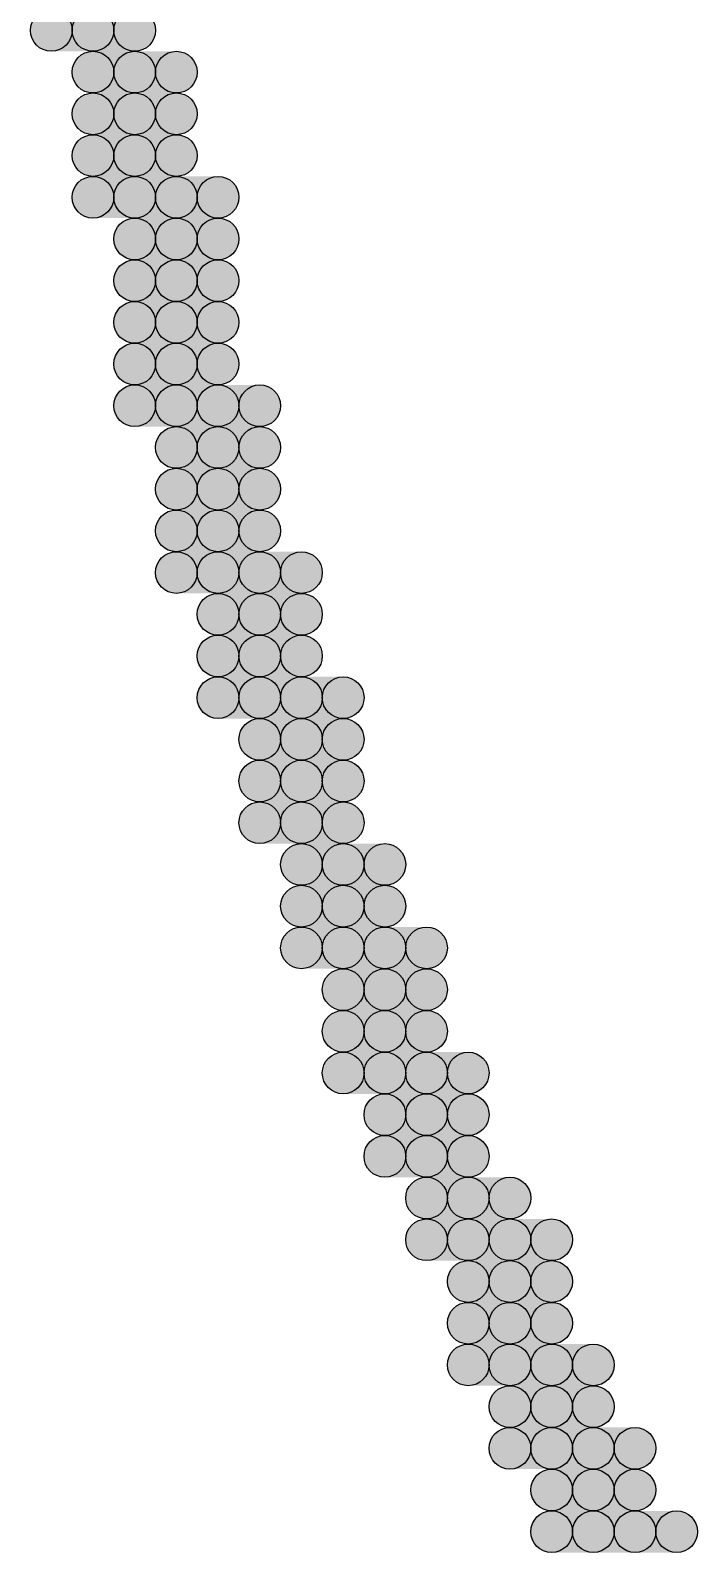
# Model space of a CAD drawing. Header units: millimetres. Extents: x 0 to 137, y 0 to 37.
# Drawn here: x 128.333 to 128.74, y 4.534 to 5.461 of the extents above; entities that cross this region are included whole.
import ezdxf

# ---------------------------------------------------------------- set-up
doc = ezdxf.new("R2010")
doc.units = ezdxf.units.MM
doc.layers.add('TopLayer', color=1, linetype='Continuous')
doc.layers.add('TopSolder', color=216, linetype='Continuous')

msp = doc.modelspace()

# ---------------------------------------------------------------- hatches: boundary and pattern name
at = {"layer": 'TopLayer'}
h = msp.add_hatch(color=1, dxfattribs=at)
edge = h.paths.add_edge_path()
edge.add_arc((128.3716, 5.461), 0.0127, 0, 360)
for points in [[(128.3716, 5.4483), (128.3716, 5.4737), (128.397, 5.4737), (128.397, 5.4483)], [(128.397, 5.4229), (128.397, 5.4483), (128.4224, 5.4483), (128.4224, 5.4229)], [(128.397, 5.3975), (128.397, 5.4229), (128.4224, 5.4229), (128.4224, 5.3975)], [(128.397, 5.3721), (128.397, 5.3975), (128.4224, 5.3975), (128.4224, 5.3721)], [(128.397, 5.3467), (128.397, 5.3721), (128.4478, 5.3721), (128.4478, 5.3467)], [(128.4224, 5.3213), (128.4224, 5.3467), (128.4478, 5.3467), (128.4478, 5.3213)], [(128.4224, 5.2959), (128.4224, 5.3213), (128.4478, 5.3213), (128.4478, 5.2959)], [(128.4224, 5.2705), (128.4224, 5.2959), (128.4478, 5.2959), (128.4478, 5.2705)], [(128.4224, 5.2451), (128.4224, 5.2705), (128.4478, 5.2705), (128.4478, 5.2451)], [(128.4224, 5.2197), (128.4224, 5.2451), (128.4732, 5.2451), (128.4732, 5.2197)], [(128.4478, 5.1943), (128.4478, 5.2197), (128.4732, 5.2197), (128.4732, 5.1943)], [(128.4478, 5.1689), (128.4478, 5.1943), (128.4732, 5.1943), (128.4732, 5.1689)], [(128.4478, 5.1435), (128.4478, 5.1689), (128.4732, 5.1689), (128.4732, 5.1435)], [(128.4478, 5.1181), (128.4478, 5.1435), (128.4986, 5.1435), (128.4986, 5.1181)], [(128.4732, 5.0927), (128.4732, 5.1181), (128.4986, 5.1181), (128.4986, 5.0927)], [(128.4732, 5.0673), (128.4732, 5.0927), (128.4986, 5.0927), (128.4986, 5.0673)], [(128.4732, 5.0419), (128.4732, 5.0673), (128.524, 5.0673), (128.524, 5.0419)], [(128.4986, 5.0165), (128.4986, 5.0419), (128.524, 5.0419), (128.524, 5.0165)], [(128.4986, 4.9911), (128.4986, 5.0165), (128.524, 5.0165), (128.524, 4.9911)], [(128.4986, 4.9657), (128.4986, 4.9911), (128.524, 4.9911), (128.524, 4.9657)], [(128.524, 4.9403), (128.524, 4.9657), (128.5494, 4.9657), (128.5494, 4.9403)], [(128.524, 4.9149), (128.524, 4.9403), (128.5494, 4.9403), (128.5494, 4.9149)], [(128.524, 4.8895), (128.524, 4.9149), (128.5748, 4.9149), (128.5748, 4.8895)], [(128.5494, 4.8641), (128.5494, 4.8895), (128.5748, 4.8895), (128.5748, 4.8641)], [(128.5494, 4.8387), (128.5494, 4.8641), (128.5748, 4.8641), (128.5748, 4.8387)], [(128.5494, 4.8133), (128.5494, 4.8387), (128.6002, 4.8387), (128.6002, 4.8133)], [(128.5748, 4.7879), (128.5748, 4.8133), (128.6002, 4.8133), (128.6002, 4.7879)], [(128.5748, 4.7625), (128.5748, 4.7879), (128.6002, 4.7879), (128.6002, 4.7625)], [(128.6002, 4.7371), (128.6002, 4.7625), (128.6256, 4.7625), (128.6256, 4.7371)], [(128.6002, 4.7117), (128.6002, 4.7371), (128.651, 4.7371), (128.651, 4.7117)], [(128.6256, 4.6863), (128.6256, 4.7117), (128.651, 4.7117), (128.651, 4.6863)], [(128.6256, 4.6609), (128.6256, 4.6863), (128.651, 4.6863), (128.651, 4.6609)], [(128.6256, 4.6355), (128.6256, 4.6609), (128.6764, 4.6609), (128.6764, 4.6355)], [(128.651, 4.6101), (128.651, 4.6355), (128.6764, 4.6355), (128.6764, 4.6101)], [(128.651, 4.5847), (128.651, 4.6101), (128.7018, 4.6101), (128.7018, 4.5847)], [(128.6764, 4.5593), (128.6764, 4.5847), (128.7018, 4.5847), (128.7018, 4.5593)], [(128.6764, 4.5339), (128.6764, 4.5593), (128.7272, 4.5593), (128.7272, 4.5339)]]:
    msp.add_hatch(color=1, dxfattribs=at).paths.add_polyline_path(points)
h = msp.add_hatch(color=1, dxfattribs=at)
edge = h.paths.add_edge_path()
edge.add_arc((128.397, 5.461), 0.0127, 0, 360)
h = msp.add_hatch(color=1, dxfattribs=at)
edge = h.paths.add_edge_path()
edge.add_arc((128.397, 5.4356), 0.0127, 0, 360)
h = msp.add_hatch(color=1, dxfattribs=at)
edge = h.paths.add_edge_path()
edge.add_arc((128.4224, 5.4356), 0.0127, 0, 360)
h = msp.add_hatch(color=1, dxfattribs=at)
edge = h.paths.add_edge_path()
edge.add_arc((128.397, 5.4102), 0.0127, 0, 360)
h = msp.add_hatch(color=1, dxfattribs=at)
edge = h.paths.add_edge_path()
edge.add_arc((128.4224, 5.4102), 0.0127, 0, 360)
h = msp.add_hatch(color=1, dxfattribs=at)
edge = h.paths.add_edge_path()
edge.add_arc((128.397, 5.3848), 0.0127, 0, 360)
h = msp.add_hatch(color=1, dxfattribs=at)
edge = h.paths.add_edge_path()
edge.add_arc((128.4224, 5.3848), 0.0127, 0, 360)
h = msp.add_hatch(color=1, dxfattribs=at)
edge = h.paths.add_edge_path()
edge.add_arc((128.397, 5.3594), 0.0127, 0, 360)
h = msp.add_hatch(color=1, dxfattribs=at)
edge = h.paths.add_edge_path()
edge.add_arc((128.4478, 5.3594), 0.0127, 0, 360)
h = msp.add_hatch(color=1, dxfattribs=at)
edge = h.paths.add_edge_path()
edge.add_arc((128.4224, 5.334), 0.0127, 0, 360)
h = msp.add_hatch(color=1, dxfattribs=at)
edge = h.paths.add_edge_path()
edge.add_arc((128.4478, 5.334), 0.0127, 0, 360)
h = msp.add_hatch(color=1, dxfattribs=at)
edge = h.paths.add_edge_path()
edge.add_arc((128.4224, 5.3086), 0.0127, 0, 360)
h = msp.add_hatch(color=1, dxfattribs=at)
edge = h.paths.add_edge_path()
edge.add_arc((128.4478, 5.3086), 0.0127, 0, 360)
h = msp.add_hatch(color=1, dxfattribs=at)
edge = h.paths.add_edge_path()
edge.add_arc((128.4224, 5.2832), 0.0127, 0, 360)
h = msp.add_hatch(color=1, dxfattribs=at)
edge = h.paths.add_edge_path()
edge.add_arc((128.4478, 5.2832), 0.0127, 0, 360)
h = msp.add_hatch(color=1, dxfattribs=at)
edge = h.paths.add_edge_path()
edge.add_arc((128.4224, 5.2578), 0.0127, 0, 360)
h = msp.add_hatch(color=1, dxfattribs=at)
edge = h.paths.add_edge_path()
edge.add_arc((128.4478, 5.2578), 0.0127, 0, 360)
h = msp.add_hatch(color=1, dxfattribs=at)
edge = h.paths.add_edge_path()
edge.add_arc((128.4224, 5.2324), 0.0127, 0, 360)
h = msp.add_hatch(color=1, dxfattribs=at)
edge = h.paths.add_edge_path()
edge.add_arc((128.4732, 5.2324), 0.0127, 0, 360)
h = msp.add_hatch(color=1, dxfattribs=at)
edge = h.paths.add_edge_path()
edge.add_arc((128.4478, 5.207), 0.0127, 0, 360)
h = msp.add_hatch(color=1, dxfattribs=at)
edge = h.paths.add_edge_path()
edge.add_arc((128.4732, 5.207), 0.0127, 0, 360)
h = msp.add_hatch(color=1, dxfattribs=at)
edge = h.paths.add_edge_path()
edge.add_arc((128.4478, 5.1816), 0.0127, 0, 360)
h = msp.add_hatch(color=1, dxfattribs=at)
edge = h.paths.add_edge_path()
edge.add_arc((128.4732, 5.1816), 0.0127, 0, 360)
h = msp.add_hatch(color=1, dxfattribs=at)
edge = h.paths.add_edge_path()
edge.add_arc((128.4478, 5.1562), 0.0127, 0, 360)
h = msp.add_hatch(color=1, dxfattribs=at)
edge = h.paths.add_edge_path()
edge.add_arc((128.4732, 5.1562), 0.0127, 0, 360)
h = msp.add_hatch(color=1, dxfattribs=at)
edge = h.paths.add_edge_path()
edge.add_arc((128.4478, 5.1308), 0.0127, 0, 360)
h = msp.add_hatch(color=1, dxfattribs=at)
edge = h.paths.add_edge_path()
edge.add_arc((128.4986, 5.1308), 0.0127, 0, 360)
h = msp.add_hatch(color=1, dxfattribs=at)
edge = h.paths.add_edge_path()
edge.add_arc((128.4732, 5.1054), 0.0127, 0, 360)
h = msp.add_hatch(color=1, dxfattribs=at)
edge = h.paths.add_edge_path()
edge.add_arc((128.4986, 5.1054), 0.0127, 0, 360)
h = msp.add_hatch(color=1, dxfattribs=at)
edge = h.paths.add_edge_path()
edge.add_arc((128.4732, 5.08), 0.0127, 0, 360)
h = msp.add_hatch(color=1, dxfattribs=at)
edge = h.paths.add_edge_path()
edge.add_arc((128.4986, 5.08), 0.0127, 0, 360)
h = msp.add_hatch(color=1, dxfattribs=at)
edge = h.paths.add_edge_path()
edge.add_arc((128.4732, 5.0546), 0.0127, 0, 360)
h = msp.add_hatch(color=1, dxfattribs=at)
edge = h.paths.add_edge_path()
edge.add_arc((128.524, 5.0546), 0.0127, 0, 360)
h = msp.add_hatch(color=1, dxfattribs=at)
edge = h.paths.add_edge_path()
edge.add_arc((128.4986, 5.0292), 0.0127, 0, 360)
h = msp.add_hatch(color=1, dxfattribs=at)
edge = h.paths.add_edge_path()
edge.add_arc((128.524, 5.0292), 0.0127, 0, 360)
h = msp.add_hatch(color=1, dxfattribs=at)
edge = h.paths.add_edge_path()
edge.add_arc((128.4986, 5.0038), 0.0127, 0, 360)
h = msp.add_hatch(color=1, dxfattribs=at)
edge = h.paths.add_edge_path()
edge.add_arc((128.524, 5.0038), 0.0127, 0, 360)
h = msp.add_hatch(color=1, dxfattribs=at)
edge = h.paths.add_edge_path()
edge.add_arc((128.4986, 4.9784), 0.0127, 0, 360)
h = msp.add_hatch(color=1, dxfattribs=at)
edge = h.paths.add_edge_path()
edge.add_arc((128.524, 4.9784), 0.0127, 0, 360)
h = msp.add_hatch(color=1, dxfattribs=at)
edge = h.paths.add_edge_path()
edge.add_arc((128.524, 4.953), 0.0127, 0, 360)
h = msp.add_hatch(color=1, dxfattribs=at)
edge = h.paths.add_edge_path()
edge.add_arc((128.5494, 4.953), 0.0127, 0, 360)
h = msp.add_hatch(color=1, dxfattribs=at)
edge = h.paths.add_edge_path()
edge.add_arc((128.524, 4.9276), 0.0127, 0, 360)
h = msp.add_hatch(color=1, dxfattribs=at)
edge = h.paths.add_edge_path()
edge.add_arc((128.5494, 4.9276), 0.0127, 0, 360)
h = msp.add_hatch(color=1, dxfattribs=at)
edge = h.paths.add_edge_path()
edge.add_arc((128.524, 4.9022), 0.0127, 0, 360)
h = msp.add_hatch(color=1, dxfattribs=at)
edge = h.paths.add_edge_path()
edge.add_arc((128.5748, 4.9022), 0.0127, 0, 360)
h = msp.add_hatch(color=1, dxfattribs=at)
edge = h.paths.add_edge_path()
edge.add_arc((128.5494, 4.8768), 0.0127, 0, 360)
h = msp.add_hatch(color=1, dxfattribs=at)
edge = h.paths.add_edge_path()
edge.add_arc((128.5748, 4.8768), 0.0127, 0, 360)
h = msp.add_hatch(color=1, dxfattribs=at)
edge = h.paths.add_edge_path()
edge.add_arc((128.5494, 4.8514), 0.0127, 0, 360)
h = msp.add_hatch(color=1, dxfattribs=at)
edge = h.paths.add_edge_path()
edge.add_arc((128.5748, 4.8514), 0.0127, 0, 360)
h = msp.add_hatch(color=1, dxfattribs=at)
edge = h.paths.add_edge_path()
edge.add_arc((128.5494, 4.826), 0.0127, 0, 360)
h = msp.add_hatch(color=1, dxfattribs=at)
edge = h.paths.add_edge_path()
edge.add_arc((128.6002, 4.826), 0.0127, 0, 360)
h = msp.add_hatch(color=1, dxfattribs=at)
edge = h.paths.add_edge_path()
edge.add_arc((128.5748, 4.8006), 0.0127, 0, 360)
h = msp.add_hatch(color=1, dxfattribs=at)
edge = h.paths.add_edge_path()
edge.add_arc((128.6002, 4.8006), 0.0127, 0, 360)
h = msp.add_hatch(color=1, dxfattribs=at)
edge = h.paths.add_edge_path()
edge.add_arc((128.5748, 4.7752), 0.0127, 0, 360)
h = msp.add_hatch(color=1, dxfattribs=at)
edge = h.paths.add_edge_path()
edge.add_arc((128.6002, 4.7752), 0.0127, 0, 360)
h = msp.add_hatch(color=1, dxfattribs=at)
edge = h.paths.add_edge_path()
edge.add_arc((128.6002, 4.7498), 0.0127, 0, 360)
h = msp.add_hatch(color=1, dxfattribs=at)
edge = h.paths.add_edge_path()
edge.add_arc((128.6256, 4.7498), 0.0127, 0, 360)
h = msp.add_hatch(color=1, dxfattribs=at)
edge = h.paths.add_edge_path()
edge.add_arc((128.6002, 4.7244), 0.0127, 0, 360)
h = msp.add_hatch(color=1, dxfattribs=at)
edge = h.paths.add_edge_path()
edge.add_arc((128.651, 4.7244), 0.0127, 0, 360)
h = msp.add_hatch(color=1, dxfattribs=at)
edge = h.paths.add_edge_path()
edge.add_arc((128.6256, 4.699), 0.0127, 0, 360)
h = msp.add_hatch(color=1, dxfattribs=at)
edge = h.paths.add_edge_path()
edge.add_arc((128.651, 4.699), 0.0127, 0, 360)
h = msp.add_hatch(color=1, dxfattribs=at)
edge = h.paths.add_edge_path()
edge.add_arc((128.6256, 4.6736), 0.0127, 0, 360)
h = msp.add_hatch(color=1, dxfattribs=at)
edge = h.paths.add_edge_path()
edge.add_arc((128.651, 4.6736), 0.0127, 0, 360)
h = msp.add_hatch(color=1, dxfattribs=at)
edge = h.paths.add_edge_path()
edge.add_arc((128.6256, 4.6482), 0.0127, 0, 360)
h = msp.add_hatch(color=1, dxfattribs=at)
edge = h.paths.add_edge_path()
edge.add_arc((128.6764, 4.6482), 0.0127, 0, 360)
h = msp.add_hatch(color=1, dxfattribs=at)
edge = h.paths.add_edge_path()
edge.add_arc((128.651, 4.6228), 0.0127, 0, 360)
h = msp.add_hatch(color=1, dxfattribs=at)
edge = h.paths.add_edge_path()
edge.add_arc((128.6764, 4.6228), 0.0127, 0, 360)
h = msp.add_hatch(color=1, dxfattribs=at)
edge = h.paths.add_edge_path()
edge.add_arc((128.651, 4.5974), 0.0127, 0, 360)
h = msp.add_hatch(color=1, dxfattribs=at)
edge = h.paths.add_edge_path()
edge.add_arc((128.7018, 4.5974), 0.0127, 0, 360)
h = msp.add_hatch(color=1, dxfattribs=at)
edge = h.paths.add_edge_path()
edge.add_arc((128.6764, 4.572), 0.0127, 0, 360)
h = msp.add_hatch(color=1, dxfattribs=at)
edge = h.paths.add_edge_path()
edge.add_arc((128.7018, 4.572), 0.0127, 0, 360)
h = msp.add_hatch(color=1, dxfattribs=at)
edge = h.paths.add_edge_path()
edge.add_arc((128.6764, 4.5466), 0.0127, 0, 360)
h = msp.add_hatch(color=1, dxfattribs=at)
edge = h.paths.add_edge_path()
edge.add_arc((128.7272, 4.5466), 0.0127, 0, 360)
at = {"layer": 'TopSolder'}
h = msp.add_hatch(color=216, dxfattribs=at)
edge = h.paths.add_edge_path()
edge.add_arc((128.3462, 5.461), 0.0127, 0, 360)
for points in [[(128.3462, 5.4483), (128.3462, 5.4737), (128.3716, 5.4737), (128.3716, 5.4483)], [(128.3716, 5.4229), (128.3716, 5.4483), (128.397, 5.4483), (128.397, 5.4229)], [(128.3716, 5.3975), (128.3716, 5.4229), (128.397, 5.4229), (128.397, 5.3975)], [(128.3716, 5.3721), (128.3716, 5.3975), (128.397, 5.3975), (128.397, 5.3721)], [(128.3716, 5.3467), (128.3716, 5.3721), (128.4224, 5.3721), (128.4224, 5.3467)], [(128.397, 5.3213), (128.397, 5.3467), (128.4224, 5.3467), (128.4224, 5.3213)], [(128.397, 5.2959), (128.397, 5.3213), (128.4224, 5.3213), (128.4224, 5.2959)], [(128.397, 5.2705), (128.397, 5.2959), (128.4224, 5.2959), (128.4224, 5.2705)], [(128.397, 5.2451), (128.397, 5.2705), (128.4224, 5.2705), (128.4224, 5.2451)], [(128.397, 5.2197), (128.397, 5.2451), (128.4478, 5.2451), (128.4478, 5.2197)], [(128.4224, 5.1943), (128.4224, 5.2197), (128.4478, 5.2197), (128.4478, 5.1943)], [(128.4224, 5.1689), (128.4224, 5.1943), (128.4478, 5.1943), (128.4478, 5.1689)], [(128.4224, 5.1435), (128.4224, 5.1689), (128.4478, 5.1689), (128.4478, 5.1435)], [(128.4224, 5.1181), (128.4224, 5.1435), (128.4732, 5.1435), (128.4732, 5.1181)], [(128.4478, 5.0927), (128.4478, 5.1181), (128.4732, 5.1181), (128.4732, 5.0927)], [(128.4478, 5.0673), (128.4478, 5.0927), (128.4732, 5.0927), (128.4732, 5.0673)], [(128.4478, 5.0419), (128.4478, 5.0673), (128.4986, 5.0673), (128.4986, 5.0419)], [(128.4732, 5.0165), (128.4732, 5.0419), (128.4986, 5.0419), (128.4986, 5.0165)], [(128.4732, 4.9911), (128.4732, 5.0165), (128.4986, 5.0165), (128.4986, 4.9911)], [(128.4732, 4.9657), (128.4732, 4.9911), (128.4986, 4.9911), (128.4986, 4.9657)], [(128.4986, 4.9403), (128.4986, 4.9657), (128.524, 4.9657), (128.524, 4.9403)], [(128.4986, 4.9149), (128.4986, 4.9403), (128.524, 4.9403), (128.524, 4.9149)], [(128.4986, 4.8895), (128.4986, 4.9149), (128.5494, 4.9149), (128.5494, 4.8895)], [(128.524, 4.8641), (128.524, 4.8895), (128.5494, 4.8895), (128.5494, 4.8641)], [(128.524, 4.8387), (128.524, 4.8641), (128.5494, 4.8641), (128.5494, 4.8387)], [(128.524, 4.8133), (128.524, 4.8387), (128.5748, 4.8387), (128.5748, 4.8133)], [(128.5494, 4.7879), (128.5494, 4.8133), (128.5748, 4.8133), (128.5748, 4.7879)], [(128.5494, 4.7625), (128.5494, 4.7879), (128.5748, 4.7879), (128.5748, 4.7625)], [(128.5748, 4.7371), (128.5748, 4.7625), (128.6002, 4.7625), (128.6002, 4.7371)], [(128.5748, 4.7117), (128.5748, 4.7371), (128.6256, 4.7371), (128.6256, 4.7117)], [(128.6002, 4.6863), (128.6002, 4.7117), (128.6256, 4.7117), (128.6256, 4.6863)], [(128.6002, 4.6609), (128.6002, 4.6863), (128.6256, 4.6863), (128.6256, 4.6609)], [(128.6002, 4.6355), (128.6002, 4.6609), (128.651, 4.6609), (128.651, 4.6355)], [(128.6256, 4.6101), (128.6256, 4.6355), (128.651, 4.6355), (128.651, 4.6101)], [(128.6256, 4.5847), (128.6256, 4.6101), (128.6764, 4.6101), (128.6764, 4.5847)], [(128.651, 4.5593), (128.651, 4.5847), (128.6764, 4.5847), (128.6764, 4.5593)], [(128.651, 4.5339), (128.651, 4.5593), (128.7018, 4.5593), (128.7018, 4.5339)]]:
    msp.add_hatch(color=216, dxfattribs=at).paths.add_polyline_path(points)
h = msp.add_hatch(color=216, dxfattribs=at)
edge = h.paths.add_edge_path()
edge.add_arc((128.3716, 5.461), 0.0127, 0, 360)
h = msp.add_hatch(color=216, dxfattribs=at)
edge = h.paths.add_edge_path()
edge.add_arc((128.3716, 5.4356), 0.0127, 0, 360)
h = msp.add_hatch(color=216, dxfattribs=at)
edge = h.paths.add_edge_path()
edge.add_arc((128.397, 5.4356), 0.0127, 0, 360)
h = msp.add_hatch(color=216, dxfattribs=at)
edge = h.paths.add_edge_path()
edge.add_arc((128.3716, 5.4102), 0.0127, 0, 360)
h = msp.add_hatch(color=216, dxfattribs=at)
edge = h.paths.add_edge_path()
edge.add_arc((128.397, 5.4102), 0.0127, 0, 360)
h = msp.add_hatch(color=216, dxfattribs=at)
edge = h.paths.add_edge_path()
edge.add_arc((128.3716, 5.3848), 0.0127, 0, 360)
h = msp.add_hatch(color=216, dxfattribs=at)
edge = h.paths.add_edge_path()
edge.add_arc((128.397, 5.3848), 0.0127, 0, 360)
h = msp.add_hatch(color=216, dxfattribs=at)
edge = h.paths.add_edge_path()
edge.add_arc((128.3716, 5.3594), 0.0127, 0, 360)
h = msp.add_hatch(color=216, dxfattribs=at)
edge = h.paths.add_edge_path()
edge.add_arc((128.4224, 5.3594), 0.0127, 0, 360)
h = msp.add_hatch(color=216, dxfattribs=at)
edge = h.paths.add_edge_path()
edge.add_arc((128.397, 5.334), 0.0127, 0, 360)
h = msp.add_hatch(color=216, dxfattribs=at)
edge = h.paths.add_edge_path()
edge.add_arc((128.4224, 5.334), 0.0127, 0, 360)
h = msp.add_hatch(color=216, dxfattribs=at)
edge = h.paths.add_edge_path()
edge.add_arc((128.397, 5.3086), 0.0127, 0, 360)
h = msp.add_hatch(color=216, dxfattribs=at)
edge = h.paths.add_edge_path()
edge.add_arc((128.4224, 5.3086), 0.0127, 0, 360)
h = msp.add_hatch(color=216, dxfattribs=at)
edge = h.paths.add_edge_path()
edge.add_arc((128.397, 5.2832), 0.0127, 0, 360)
h = msp.add_hatch(color=216, dxfattribs=at)
edge = h.paths.add_edge_path()
edge.add_arc((128.4224, 5.2832), 0.0127, 0, 360)
h = msp.add_hatch(color=216, dxfattribs=at)
edge = h.paths.add_edge_path()
edge.add_arc((128.397, 5.2578), 0.0127, 0, 360)
h = msp.add_hatch(color=216, dxfattribs=at)
edge = h.paths.add_edge_path()
edge.add_arc((128.4224, 5.2578), 0.0127, 0, 360)
h = msp.add_hatch(color=216, dxfattribs=at)
edge = h.paths.add_edge_path()
edge.add_arc((128.397, 5.2324), 0.0127, 0, 360)
h = msp.add_hatch(color=216, dxfattribs=at)
edge = h.paths.add_edge_path()
edge.add_arc((128.4478, 5.2324), 0.0127, 0, 360)
h = msp.add_hatch(color=216, dxfattribs=at)
edge = h.paths.add_edge_path()
edge.add_arc((128.4224, 5.207), 0.0127, 0, 360)
h = msp.add_hatch(color=216, dxfattribs=at)
edge = h.paths.add_edge_path()
edge.add_arc((128.4478, 5.207), 0.0127, 0, 360)
h = msp.add_hatch(color=216, dxfattribs=at)
edge = h.paths.add_edge_path()
edge.add_arc((128.4224, 5.1816), 0.0127, 0, 360)
h = msp.add_hatch(color=216, dxfattribs=at)
edge = h.paths.add_edge_path()
edge.add_arc((128.4478, 5.1816), 0.0127, 0, 360)
h = msp.add_hatch(color=216, dxfattribs=at)
edge = h.paths.add_edge_path()
edge.add_arc((128.4224, 5.1562), 0.0127, 0, 360)
h = msp.add_hatch(color=216, dxfattribs=at)
edge = h.paths.add_edge_path()
edge.add_arc((128.4478, 5.1562), 0.0127, 0, 360)
h = msp.add_hatch(color=216, dxfattribs=at)
edge = h.paths.add_edge_path()
edge.add_arc((128.4224, 5.1308), 0.0127, 0, 360)
h = msp.add_hatch(color=216, dxfattribs=at)
edge = h.paths.add_edge_path()
edge.add_arc((128.4732, 5.1308), 0.0127, 0, 360)
h = msp.add_hatch(color=216, dxfattribs=at)
edge = h.paths.add_edge_path()
edge.add_arc((128.4478, 5.1054), 0.0127, 0, 360)
h = msp.add_hatch(color=216, dxfattribs=at)
edge = h.paths.add_edge_path()
edge.add_arc((128.4732, 5.1054), 0.0127, 0, 360)
h = msp.add_hatch(color=216, dxfattribs=at)
edge = h.paths.add_edge_path()
edge.add_arc((128.4478, 5.08), 0.0127, 0, 360)
h = msp.add_hatch(color=216, dxfattribs=at)
edge = h.paths.add_edge_path()
edge.add_arc((128.4732, 5.08), 0.0127, 0, 360)
h = msp.add_hatch(color=216, dxfattribs=at)
edge = h.paths.add_edge_path()
edge.add_arc((128.4478, 5.0546), 0.0127, 0, 360)
h = msp.add_hatch(color=216, dxfattribs=at)
edge = h.paths.add_edge_path()
edge.add_arc((128.4986, 5.0546), 0.0127, 0, 360)
h = msp.add_hatch(color=216, dxfattribs=at)
edge = h.paths.add_edge_path()
edge.add_arc((128.4732, 5.0292), 0.0127, 0, 360)
h = msp.add_hatch(color=216, dxfattribs=at)
edge = h.paths.add_edge_path()
edge.add_arc((128.4986, 5.0292), 0.0127, 0, 360)
h = msp.add_hatch(color=216, dxfattribs=at)
edge = h.paths.add_edge_path()
edge.add_arc((128.4732, 5.0038), 0.0127, 0, 360)
h = msp.add_hatch(color=216, dxfattribs=at)
edge = h.paths.add_edge_path()
edge.add_arc((128.4986, 5.0038), 0.0127, 0, 360)
h = msp.add_hatch(color=216, dxfattribs=at)
edge = h.paths.add_edge_path()
edge.add_arc((128.4732, 4.9784), 0.0127, 0, 360)
h = msp.add_hatch(color=216, dxfattribs=at)
edge = h.paths.add_edge_path()
edge.add_arc((128.4986, 4.9784), 0.0127, 0, 360)
h = msp.add_hatch(color=216, dxfattribs=at)
edge = h.paths.add_edge_path()
edge.add_arc((128.4986, 4.953), 0.0127, 0, 360)
h = msp.add_hatch(color=216, dxfattribs=at)
edge = h.paths.add_edge_path()
edge.add_arc((128.524, 4.953), 0.0127, 0, 360)
h = msp.add_hatch(color=216, dxfattribs=at)
edge = h.paths.add_edge_path()
edge.add_arc((128.4986, 4.9276), 0.0127, 0, 360)
h = msp.add_hatch(color=216, dxfattribs=at)
edge = h.paths.add_edge_path()
edge.add_arc((128.524, 4.9276), 0.0127, 0, 360)
h = msp.add_hatch(color=216, dxfattribs=at)
edge = h.paths.add_edge_path()
edge.add_arc((128.4986, 4.9022), 0.0127, 0, 360)
h = msp.add_hatch(color=216, dxfattribs=at)
edge = h.paths.add_edge_path()
edge.add_arc((128.5494, 4.9022), 0.0127, 0, 360)
h = msp.add_hatch(color=216, dxfattribs=at)
edge = h.paths.add_edge_path()
edge.add_arc((128.524, 4.8768), 0.0127, 0, 360)
h = msp.add_hatch(color=216, dxfattribs=at)
edge = h.paths.add_edge_path()
edge.add_arc((128.5494, 4.8768), 0.0127, 0, 360)
h = msp.add_hatch(color=216, dxfattribs=at)
edge = h.paths.add_edge_path()
edge.add_arc((128.524, 4.8514), 0.0127, 0, 360)
h = msp.add_hatch(color=216, dxfattribs=at)
edge = h.paths.add_edge_path()
edge.add_arc((128.5494, 4.8514), 0.0127, 0, 360)
h = msp.add_hatch(color=216, dxfattribs=at)
edge = h.paths.add_edge_path()
edge.add_arc((128.524, 4.826), 0.0127, 0, 360)
h = msp.add_hatch(color=216, dxfattribs=at)
edge = h.paths.add_edge_path()
edge.add_arc((128.5748, 4.826), 0.0127, 0, 360)
h = msp.add_hatch(color=216, dxfattribs=at)
edge = h.paths.add_edge_path()
edge.add_arc((128.5494, 4.8006), 0.0127, 0, 360)
h = msp.add_hatch(color=216, dxfattribs=at)
edge = h.paths.add_edge_path()
edge.add_arc((128.5748, 4.8006), 0.0127, 0, 360)
h = msp.add_hatch(color=216, dxfattribs=at)
edge = h.paths.add_edge_path()
edge.add_arc((128.5494, 4.7752), 0.0127, 0, 360)
h = msp.add_hatch(color=216, dxfattribs=at)
edge = h.paths.add_edge_path()
edge.add_arc((128.5748, 4.7752), 0.0127, 0, 360)
h = msp.add_hatch(color=216, dxfattribs=at)
edge = h.paths.add_edge_path()
edge.add_arc((128.5748, 4.7498), 0.0127, 0, 360)
h = msp.add_hatch(color=216, dxfattribs=at)
edge = h.paths.add_edge_path()
edge.add_arc((128.6002, 4.7498), 0.0127, 0, 360)
h = msp.add_hatch(color=216, dxfattribs=at)
edge = h.paths.add_edge_path()
edge.add_arc((128.5748, 4.7244), 0.0127, 0, 360)
h = msp.add_hatch(color=216, dxfattribs=at)
edge = h.paths.add_edge_path()
edge.add_arc((128.6256, 4.7244), 0.0127, 0, 360)
h = msp.add_hatch(color=216, dxfattribs=at)
edge = h.paths.add_edge_path()
edge.add_arc((128.6002, 4.699), 0.0127, 0, 360)
h = msp.add_hatch(color=216, dxfattribs=at)
edge = h.paths.add_edge_path()
edge.add_arc((128.6256, 4.699), 0.0127, 0, 360)
h = msp.add_hatch(color=216, dxfattribs=at)
edge = h.paths.add_edge_path()
edge.add_arc((128.6002, 4.6736), 0.0127, 0, 360)
h = msp.add_hatch(color=216, dxfattribs=at)
edge = h.paths.add_edge_path()
edge.add_arc((128.6256, 4.6736), 0.0127, 0, 360)
h = msp.add_hatch(color=216, dxfattribs=at)
edge = h.paths.add_edge_path()
edge.add_arc((128.6002, 4.6482), 0.0127, 0, 360)
h = msp.add_hatch(color=216, dxfattribs=at)
edge = h.paths.add_edge_path()
edge.add_arc((128.651, 4.6482), 0.0127, 0, 360)
h = msp.add_hatch(color=216, dxfattribs=at)
edge = h.paths.add_edge_path()
edge.add_arc((128.6256, 4.6228), 0.0127, 0, 360)
h = msp.add_hatch(color=216, dxfattribs=at)
edge = h.paths.add_edge_path()
edge.add_arc((128.651, 4.6228), 0.0127, 0, 360)
h = msp.add_hatch(color=216, dxfattribs=at)
edge = h.paths.add_edge_path()
edge.add_arc((128.6256, 4.5974), 0.0127, 0, 360)
h = msp.add_hatch(color=216, dxfattribs=at)
edge = h.paths.add_edge_path()
edge.add_arc((128.6764, 4.5974), 0.0127, 0, 360)
h = msp.add_hatch(color=216, dxfattribs=at)
edge = h.paths.add_edge_path()
edge.add_arc((128.651, 4.572), 0.0127, 0, 360)
h = msp.add_hatch(color=216, dxfattribs=at)
edge = h.paths.add_edge_path()
edge.add_arc((128.6764, 4.572), 0.0127, 0, 360)
h = msp.add_hatch(color=216, dxfattribs=at)
edge = h.paths.add_edge_path()
edge.add_arc((128.651, 4.5466), 0.0127, 0, 360)
h = msp.add_hatch(color=216, dxfattribs=at)
edge = h.paths.add_edge_path()
edge.add_arc((128.7018, 4.5466), 0.0127, 0, 360)

# ---------------------------------------------------------------- linework, layer by layer
at = {"layer": 'TopLayer'}
for centre in [(128.3716, 5.461), (128.397, 5.461), (128.397, 5.4356), (128.4224, 5.4356), (128.397, 5.4102), (128.4224, 5.4102), (128.397, 5.3848), (128.4224, 5.3848), (128.397, 5.3594), (128.4478, 5.3594), (128.4224, 5.334), (128.4478, 5.334), (128.4224, 5.3086), (128.4478, 5.3086), (128.4224, 5.2832), (128.4478, 5.2832), (128.4224, 5.2578), (128.4478, 5.2578), (128.4224, 5.2324), (128.4732, 5.2324), (128.4478, 5.207), (128.4732, 5.207), (128.4478, 5.1816), (128.4732, 5.1816), (128.4478, 5.1562), (128.4732, 5.1562), (128.4478, 5.1308), (128.4986, 5.1308), (128.4732, 5.1054), (128.4986, 5.1054), (128.4732, 5.08), (128.4986, 5.08), (128.4732, 5.0546), (128.524, 5.0546), (128.4986, 5.0292), (128.524, 5.0292), (128.4986, 5.0038), (128.524, 5.0038), (128.4986, 4.9784), (128.524, 4.9784), (128.524, 4.953), (128.5494, 4.953), (128.524, 4.9276), (128.5494, 4.9276), (128.524, 4.9022), (128.5748, 4.9022), (128.5494, 4.8768), (128.5748, 4.8768), (128.5494, 4.8514), (128.5748, 4.8514), (128.5494, 4.826), (128.6002, 4.826), (128.5748, 4.8006), (128.6002, 4.8006), (128.5748, 4.7752), (128.6002, 4.7752), (128.6002, 4.7498), (128.6256, 4.7498), (128.6002, 4.7244), (128.651, 4.7244), (128.6256, 4.699), (128.651, 4.699), (128.6256, 4.6736), (128.651, 4.6736), (128.6256, 4.6482), (128.6764, 4.6482), (128.651, 4.6228), (128.6764, 4.6228), (128.651, 4.5974), (128.7018, 4.5974), (128.6764, 4.572), (128.7018, 4.572), (128.6764, 4.5466), (128.7272, 4.5466)]:
    msp.add_circle(centre, 0.0127, dxfattribs=at)
at = {"layer": 'TopSolder'}
for centre in [(128.3462, 5.461), (128.3716, 5.461), (128.3716, 5.4356), (128.397, 5.4356), (128.3716, 5.4102), (128.397, 5.4102), (128.3716, 5.3848), (128.397, 5.3848), (128.3716, 5.3594), (128.4224, 5.3594), (128.397, 5.334), (128.4224, 5.334), (128.397, 5.3086), (128.4224, 5.3086), (128.397, 5.2832), (128.4224, 5.2832), (128.397, 5.2578), (128.4224, 5.2578), (128.397, 5.2324), (128.4478, 5.2324), (128.4224, 5.207), (128.4478, 5.207), (128.4224, 5.1816), (128.4478, 5.1816), (128.4224, 5.1562), (128.4478, 5.1562), (128.4224, 5.1308), (128.4732, 5.1308), (128.4478, 5.1054), (128.4732, 5.1054), (128.4478, 5.08), (128.4732, 5.08), (128.4478, 5.0546), (128.4986, 5.0546), (128.4732, 5.0292), (128.4986, 5.0292), (128.4732, 5.0038), (128.4986, 5.0038), (128.4732, 4.9784), (128.4986, 4.9784), (128.4986, 4.953), (128.524, 4.953), (128.4986, 4.9276), (128.524, 4.9276), (128.4986, 4.9022), (128.5494, 4.9022), (128.524, 4.8768), (128.5494, 4.8768), (128.524, 4.8514), (128.5494, 4.8514), (128.524, 4.826), (128.5748, 4.826), (128.5494, 4.8006), (128.5748, 4.8006), (128.5494, 4.7752), (128.5748, 4.7752), (128.5748, 4.7498), (128.6002, 4.7498), (128.5748, 4.7244), (128.6256, 4.7244), (128.6002, 4.699), (128.6256, 4.699), (128.6002, 4.6736), (128.6256, 4.6736), (128.6002, 4.6482), (128.651, 4.6482), (128.6256, 4.6228), (128.651, 4.6228), (128.6256, 4.5974), (128.6764, 4.5974), (128.651, 4.572), (128.6764, 4.572), (128.651, 4.5466), (128.7018, 4.5466)]:
    msp.add_circle(centre, 0.0127, dxfattribs=at)

doc.saveas('drawing.dxf')
